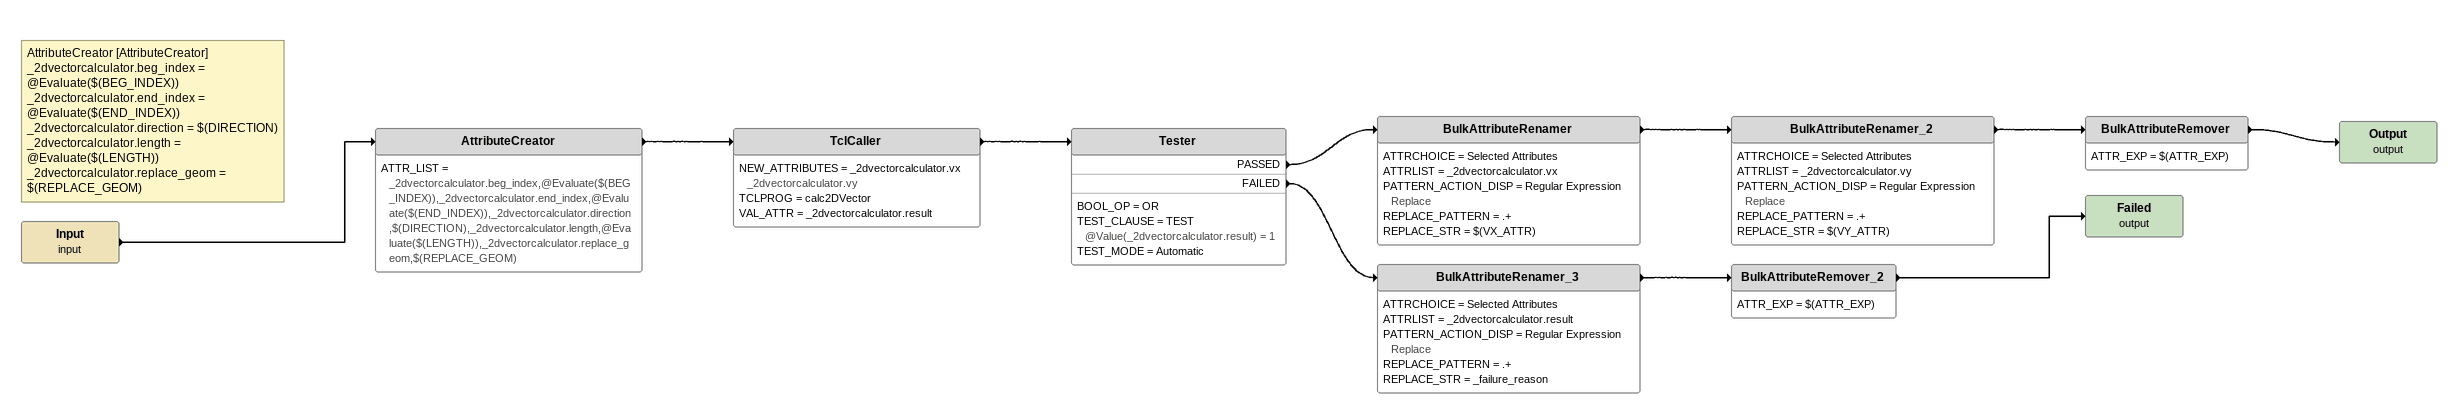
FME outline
Input (input)
    -> AttributeCreator
Note: AttributeCreator [AttributeCreator] / _2dvectorcalculator.beg_index = @Evaluate($(BEG_INDEX)) / _2dvectorcalculator.end_index = @Evaluate($(END_INDEX)) / _2dvectorcalculator.direction = $(DIRECTION) / _2dvectorcalculator.length = @Evaluate($(LENGTH)) / _2dvectorcalculator.replace_geom = $(REPLACE_GEOM)
AttributeCreator
    ATTR_LIST = _2dvectorcalculator.beg_index,@Evaluate($(BEG_INDEX)),_2dvectorcalculator.end_index,@Evaluate($(END_INDEX)),_2dvectorcalculator.direction,$(DIRECTION),_2dvectorcalculator.length,@Evaluate($(LENGTH)),_2dvectorcalculator.replace_geom,$(REPLACE_GEOM)
    -> TclCaller
TclCaller
    NEW_ATTRIBUTES = _2dvectorcalculator.vx _2dvectorcalculator.vy
    TCLPROG = calc2DVector
    VAL_ATTR = _2dvectorcalculator.result
    -> Tester
Tester
    BOOL_OP = OR
    TEST_CLAUSE = TEST @Value(_2dvectorcalculator.result) = 1
    TEST_MODE = Automatic
    PASSED -> BulkAttributeRenamer
    FAILED -> BulkAttributeRenamer_3
BulkAttributeRenamer
    ATTRCHOICE = Selected Attributes
    ATTRLIST = _2dvectorcalculator.vx
    PATTERN_ACTION_DISP = Regular Expression Replace
    REPLACE_PATTERN = .+
    REPLACE_STR = $(VX_ATTR)
    -> BulkAttributeRenamer_2
BulkAttributeRenamer_2
    ATTRCHOICE = Selected Attributes
    ATTRLIST = _2dvectorcalculator.vy
    PATTERN_ACTION_DISP = Regular Expression Replace
    REPLACE_PATTERN = .+
    REPLACE_STR = $(VY_ATTR)
    -> BulkAttributeRemover
BulkAttributeRemover
    ATTR_EXP = $(ATTR_EXP)
    -> Output (output)
Output (output)
BulkAttributeRenamer_3
    ATTRCHOICE = Selected Attributes
    ATTRLIST = _2dvectorcalculator.result
    PATTERN_ACTION_DISP = Regular Expression Replace
    REPLACE_PATTERN = .+
    REPLACE_STR = _failure_reason
    -> BulkAttributeRemover_2
BulkAttributeRemover_2
    ATTR_EXP = $(ATTR_EXP)
    -> Failed (output)
Failed (output)
